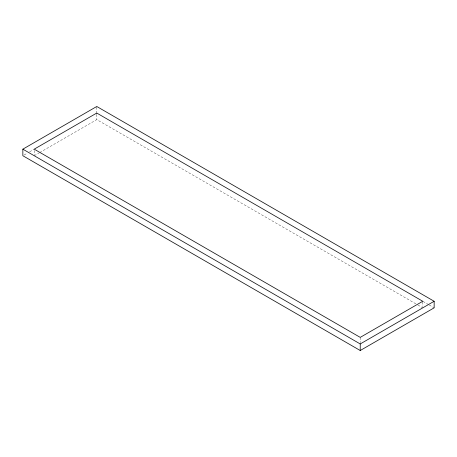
<?xml version="1.0" encoding="UTF-8"?>
<svg xmlns="http://www.w3.org/2000/svg" width="457" height="457" viewBox="0 0 457 457"><rect width="100%" height="100%" fill="white"/><g stroke="black" fill="none" stroke-linecap="round" stroke-linejoin="round"><path stroke-width="0.34" stroke-dasharray="2.29 1.71" d="M24.084 155.02L27.163 153.238M29.625 151.815L33.938 149.33M34.224 155.728L39.131 152.895M39.742 152.541L96.77 119.62L417.218 304.63M423.028 301.414L428.586 304.625M429.209 304.985L434.15 307.835M417.841 304.985L422.776 307.835M422.776 301.928L422.776 306.521M360.23 337.38L360.23 342.636M96.77 107.144L96.77 112.393M96.77 114.364L96.77 119.62M34.224 150.479L34.224 155.072"/><path stroke-width="0.69" d="M22.85 149.165L96.77 106.487L434.15 301.272L434.15 307.835L360.23 350.513L22.85 155.728L22.85 149.165L360.23 343.95L434.15 301.272M360.23 343.95L360.23 350.513M96.77 113.05L34.224 149.165L360.23 337.38L422.776 301.272L96.77 113.05"/></g></svg>
